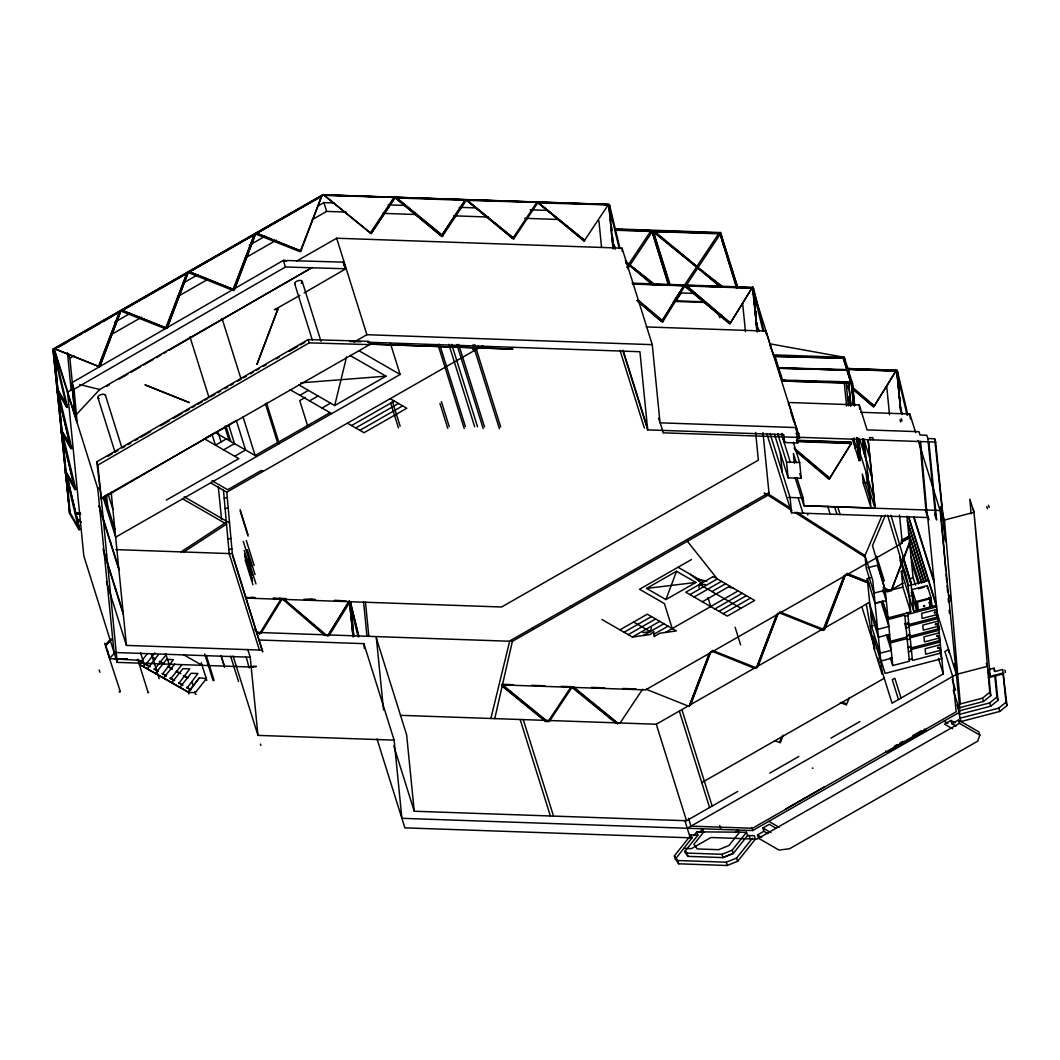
<?xml version="1.0" encoding="UTF-8"?>
<svg xmlns="http://www.w3.org/2000/svg" width="1060" height="1060" viewBox="0 0 1060 1060"><rect width="100%" height="100%" fill="white"/><g stroke="black" fill="none" stroke-linecap="round" stroke-linejoin="round"><path stroke-width="1.5" d="M788.587 404.893L788.613 402.495L859.262 404.96L867.08 429.896L918.967 431.698L920 434.998L926.798 435.236L927.831 438.535L935.609 516.697M796.404 429.83L796.431 427.432M194.815 691.676L195.278 692.67L188.932 692.458M797.796 437.409L797.65 438.31L799.637 438.376L788.613 402.495M698.845 587.797L699.494 584.391L705.284 584.497M494.755 718.614L512.377 641.34L769.136 494.49L789.965 507.767M298.721 384.807L334.695 405.543L346.567 356.889M490.873 718.481L509.661 641.234M642.85 632.621L650.217 631.601L651.463 627.692M665.932 599.576L676.518 571.287L695.89 582.443L665.932 599.576L646.56 588.419L676.518 571.287M952.622 728.763L944.513 724.099L950.926 720.429L951.96 723.728L958.386 720.058L978.857 731.851L979.89 735.15L977.611 741.205L789.554 848.769L778.981 850.054L758.51 838.248L757.476 834.962L763.889 831.279L767.97 833.637M186.891 687.383L190.707 689.543M98.474 366.296L119.793 311.309L98.885 366.535L54.404 348.7L98.885 366.535M165.81 327.779L187.13 272.791L166.221 328.017L121.741 310.183L166.221 328.017M233.147 289.274L254.466 234.286L233.571 289.512L189.091 271.678L233.571 289.512M300.483 250.756L321.803 195.769L300.907 250.995L256.427 233.16L300.907 250.995M689.119 706.49L709.431 652.801M689.715 704.966L709.842 653.039M690.087 705.046L710.2 653.159M690.497 705.284L710.783 651.635M777.192 614.522L756.456 667.986L776.768 614.283M757.423 666.528L778.133 613.117L757.834 666.767M781.843 736.395L779.471 742.503L774.913 740.675M823.381 629.229L844.104 575.765M844.529 576.004L823.805 629.468L779.736 611.872M780.266 742.808L783.221 735.189M824.176 629.547L845.469 574.613L824.587 629.786M849.179 697.878L846.808 703.986L842.249 702.171M891.142 590.95L910.262 540.308M891.738 589.426L901.212 564.993M902.391 561.933L909.493 543.608M885.391 515.173L872.512 545.582L885.246 590.195L888.002 617.914L910.699 612.004L907.691 581.728L887.591 515.213M881.655 516.379L864.987 555.572L866.232 568.16L874.049 593.096L885.246 590.195L877.428 565.258L867.835 567.749M897.224 370.815L896.429 370.364L896.813 371.954L896.68 370.695M120.323 691.584L119.382 691.769L120.323 691.584L109.736 659.254M194.828 692.657L195.278 692.67M255.778 630.726L259.528 633.787L281.205 598.648L273.096 598.37M260.866 633.509L281.642 599.827M328.149 635.165L348.965 601.417M327.633 636.133L349.31 600.98M328.958 635.841L350.091 601.722L358.876 636.676M662.076 320.968L684.084 285.405L662.076 320.968L637.404 300.165M662.884 321.644L684.508 286.584M730.486 322.902L752.149 287.777L730.141 323.34L686.098 285.471L730.486 322.902L729.744 323.976L685.422 286.611L730.088 323.538M756.933 331.979L753.024 287.366L632.144 283.152M797.014 441.145L851.485 443.08L829.49 478.617L794.973 449.493M853.141 388.596L874.103 406.285L896.097 370.748L848.225 369.052M795.861 451.229L829.092 479.266L851.485 443.08M874.103 406.285L896.097 370.748M370.337 232.909L393.975 197.385L324.294 195.411L370.337 232.909L324.294 195.411M441.742 235.399L465.393 199.876L441.742 235.399L396.056 197.465L442.1 234.962M442.563 236.062L465.843 201.016M513.159 237.89L536.797 202.367L467.115 200.393L513.159 237.89L467.115 200.393M513.981 238.553L537.248 203.507M584.563 240.381L608.215 204.858L538.533 202.884L584.563 240.381L538.533 202.884M626.725 267.319L628.54 264.589L626.01 262.535M615.264 229.556L650.972 230.802L628.818 264.086L625.36 260.561M627.6 268.776L629.773 265.596L653.742 285.113M668.767 284.822L652.165 231.848L630.051 265.093L654.338 284.159M674.796 299.768L679.367 292.891L694.379 293.421M683.885 286.067L696.579 266.961L653.53 231.901L696.579 266.961M672.914 246.967L696.844 266.457L719.011 233.173L653.742 231.345M675.644 301.265L681.222 292.957M686.456 285.074L697.811 267.968L720.508 286.465M737.124 288.505L720.204 234.22L698.076 267.464L722.377 286.531M549.292 721.542L571.671 687.834M619.875 723.357L642.625 689.185M610.348 212.026L609.526 204.699L323.115 194.934L609.116 204.461L322.651 194.762L53 349.191L69.708 513.424L58.194 392.611M442.152 236.698L442.921 235.625M147.261 653.821L139.178 663.971L138.012 660.234L141.272 661.784M155.012 652.867L145.763 664.501L150.07 666.528M147.353 668.608L158.391 654.749M154.362 669.509L165.4 655.65M155.542 673.246L166.579 659.386L173.376 659.625L162.551 674.133M169.64 665.561L165.546 653.543M163.717 677.87L174.754 664.024M513.557 239.189L514.325 238.116M170.726 678.771L181.763 664.911M171.906 682.508L182.943 668.661L189.74 668.886L178.915 683.408M180.081 687.145L191.118 673.285L197.928 673.524L187.09 688.046M201.281 662.765L206.104 678.161C206.382 680.056 205.428 677.79 199.306 677.923L188.269 691.783L188.958 693.982M206.104 678.161L205.733 678.069M195.504 692.379L206.077 679.115M281.205 598.648L284.146 599.178M282.887 599.417L324.426 635.139M238.54 681.474L230.63 656.233M650.972 230.802L614.919 229.994M652.165 231.848L668.144 284.371M628.54 264.589L625.665 262.973M629.773 265.596L652.245 284.623M719.011 233.173L655.358 231.398M720.204 234.22L736.673 288.333M696.844 266.457L654.086 230.908M697.811 267.968L720.283 286.995M662.487 322.293L663.229 321.206M757.065 331.065L753.024 287.366M851.524 382.806L782.121 380.99L851.061 383.389L843.813 358.187L774.409 356.359L777.987 367.793L846.927 370.205L847.39 369.622L777.987 367.793M778.133 368.231L847.536 370.059L778.133 368.231L781.843 380.116L785.129 380.222M781.843 380.116L851.26 381.931L850.796 382.514L852.213 382.488L854.439 404.827M570.863 687.132L547.927 721.78L501.883 684.283M753.369 287.936L752.414 287.485L773.84 356.438L843.813 358.187M799.505 438.376L799.531 437.316L935.675 442.073L945.56 541.607L934.642 438.774L927.831 438.535M674.346 855.897L677.658 860.508L726.299 862.204L727.332 865.503L678.692 863.807L675.379 859.196L674.346 855.897L691.067 834.909L697.878 835.134L696.844 831.848L746.518 832.232L747.552 835.532L733.268 853.459L722.986 857.593L687.953 856.374L684.641 851.763L697.878 835.134M691.067 834.909L691.995 837.877L675.379 859.196M693.783 835.678L696.844 831.848L703.641 832.087L702.608 828.788L699.679 832.458M703.641 832.087L693.889 844.33L697.202 848.941L718.64 849.683L728.922 845.549L739.429 832.365L737.641 830.006L735.693 832.458M685.263 850.769L686.92 853.075L721.953 854.294L732.235 850.16L746.518 832.232M726.299 862.204L736.594 858.07L752.388 838.248M807.813 514.948L807.667 513.875M943.453 520.314L973.981 512.298L969.847 499.101L971.106 513.861M144.12 665.243L144.584 664.66M110.955 638.743L105.496 644.665L109.657 658.286L115.09 652.43M105.775 645.54L111.234 639.63M105.655 645.514L111.141 639.604M169.242 350.158L312.157 267.504L99.706 389.497L74.889 416.156L71.974 382.66L283.351 260.402L343.837 262.165L345.904 268.763L304.167 292.904M959.34 704.185L982.501 698.169L989.749 692.273L973.981 512.298L990.279 676.307L988.212 669.708L990.782 695.572L983.534 701.455L958.081 708.08L960.837 721.569L999.752 711.446L1007 705.562L1002.707 669.509L995.075 671.483L994.042 668.184L989.669 669.324M958.386 711.061L989.669 702.926L996.917 697.043L994.837 676.2M959.419 714.361L990.702 706.225L997.95 700.342L995.552 676.293M959.803 718.269L998.719 708.146L1005.966 702.263L1003.197 674.412M251.14 666.713C266.206 666.236 243.641 666.422 253.181 667.111L117.17 662.367L101.323 499.008L106.384 495.205L101.243 498.253M181.008 551.889L224.852 523.163M183.817 551.982L226.535 524.117L182.545 498.783M663.216 432.825L799.412 437.462M106.159 495.365L369.675 344.619L368.642 341.32L308.168 339.558L96.778 461.815L101.323 499.008L234.83 421.31M55.027 360.426L57.876 389.974L53.768 348.992L77.194 422.913L74.041 389.258L285.418 267.001L345.904 268.763M106.477 386.463L109.339 384.807M119.316 379.029L127.876 374.087M130.724 372.431L140.715 366.654M143.564 365.011L153.554 359.234M156.403 357.591L160.683 355.113M163.531 353.457L166.38 351.814M343.413 262.416L345.481 269.015L343.082 262.085M299.901 295.369L274.553 309.719L275.68 309.374M107.921 456.264L112.201 453.786M115.05 452.143L117.912 450.487M122.191 448.009L125.04 446.366M127.889 444.71L130.751 443.067M135.031 440.589L137.88 438.933M140.728 437.29L150.719 431.513M160.709 425.736L169.269 420.78M173.548 418.316L182.108 413.36M184.957 411.704L189.236 409.24M192.085 407.583L194.947 405.927M197.796 404.284L202.076 401.806M204.924 400.163L207.786 398.507M210.635 396.851L214.915 394.386M217.777 392.73L220.626 391.087M224.906 388.609L227.754 386.953M230.616 385.31L233.465 383.654M237.745 381.176L240.594 379.533M243.456 377.877L246.304 376.234M250.584 373.756L253.433 372.1M256.295 370.457L259.144 368.8M263.423 366.323L266.272 364.68M276.262 358.903L279.111 357.246M289.102 351.469L297.661 346.527M300.51 344.871L304.79 342.393M101.323 499.008L97.811 465.115L309.202 342.857L369.675 344.619M58.751 347.031L68.754 341.28M71.616 339.637L75.896 337.173M78.758 335.53L81.62 333.887M84.482 332.244L100.197 323.207M103.058 321.564L113.062 315.814M115.911 314.171L323.128 195.04M902.126 540.043L909.268 535.936M53.702 349.058L323.856 194.51M54.828 348.939L120.204 311.547M122.165 310.421L187.54 273.029M189.502 271.916L254.877 234.525M256.838 233.399L322.227 196.007M114.453 322.373L130.234 313.349M183.314 282.993L197.65 274.792M249.285 245.257L265.066 236.234M318.132 205.892L323.87 202.606L333.781 202.95M72.663 386.224L69.88 358.24L74.187 355.789M111.472 334.456L141.603 317.231M177.457 296.721L207.575 279.482M244.873 258.163L276.435 240.117M312.289 219.606L326.626 211.404L346.434 212.093M117.17 662.367L83.833 555.983L67.548 392.134L73.259 388.874M296.681 261.091L336.656 238.222L622.034 248.173L652.271 344.659L660.035 422.821L796.179 427.564L797.716 442.987L784.612 442.524L782.174 434.733M960.108 711.922L752.719 830.537L401.886 818.307L394.121 740.132L257.977 735.388L250.213 657.213L114.056 652.47L97.785 488.62L100.514 487.057M354.04 342.049L366.892 334.708L652.271 344.659M213.908 433.315L204.368 438.774L238.818 458.635L166.314 500.095M299.848 395.287L308.407 390.398M226.35 438.919L215.432 445.16L212.026 434.269M305.346 397.367L299.741 400.587L307.546 425.51L309.215 426.478M223.594 449.864L234.512 443.623L228.655 424.941M309.533 400.865L318.093 395.976M234.671 456.237L245.576 449.996L236.314 420.436M321.988 408.047L330.548 403.144M334.695 405.543L386.052 376.167L350.171 355.498M330.018 412.671L255.129 455.495L242.939 416.593M390.385 343.347L400.137 374.471L115.659 537.168L103.469 498.266M478.431 346.315L472.8 349.535L474.456 350.489M210.595 482.83L226.774 492.158L482.856 345.692M351.549 425.55L394.346 401.077M355.709 427.935L398.494 403.462M359.857 430.333L402.654 405.861M509.237 641.221L768.951 492.688M691.531 559.521L639.524 589.267L664.421 603.617L672.239 628.553M619.914 629.865L647.302 614.191L676.359 630.938L659.863 633.231L654.02 636.57L653.702 631.455L650.403 634.476L632.37 637.033L601.921 619.49M624.062 632.25L651.463 616.589M689.954 594.607L717.342 578.945L687.37 541.249M628.222 634.649L655.61 618.974M694.101 597.005L721.489 581.331M632.37 637.033L659.757 621.372M711.949 591.559L725.636 583.729M643.367 635.51L663.904 623.757M702.396 601.788L729.797 586.127M653.874 634.264L668.065 626.155M665.362 632.462L738.091 590.91M714.824 608.943L742.212 593.282M718.971 611.328L746.359 595.667M723.132 613.727L750.52 598.065M901.424 541.289L910.023 536.373M901.835 541.527L910.434 536.612M902.087 541.422L910.619 536.545M901.093 542.468L909.612 537.592M899.503 515.081L902.285 543.064L645.527 689.901L501.963 684.906M400.442 715.328L656.286 724.245L869.24 602.464L871.929 617.9M887.604 591.957L903.146 583.066M910.222 579.025L913.044 577.408L906.962 516.193M701.76 782.611L884.239 678.254M393.75 745.882L414.235 811.231L686.522 820.731L737.747 791.436M769.851 773.071L798.856 756.482M830.947 738.131L859.951 721.542M925.301 509.767L927.738 517.545L943.281 673.882L892.056 703.191L880.343 665.812M687.264 828.258L956.372 674.332L936.378 610.52M894.309 746.213L897.158 744.584M900.006 742.954L902.868 741.324M912.846 735.613L921.405 730.711M785.526 809.072L824.031 787.05M763.889 831.279L762.856 827.992L769.282 824.322L776.039 828.204M979.89 735.15L959.419 723.344L756.999 839.122L710.915 837.519L691.398 848.676L683.965 848.411M722.788 857.593L733.374 853.326M727.147 865.503L737.72 861.237M870.3 626.698L873.268 625.612M615.091 248.173L612.72 243.84L608.957 205.905L609.725 205.706L619.941 248.318M612.72 243.84L613.488 243.641M613.038 245.403L613.793 245.204L614.562 248.358M720.045 234.326L720.8 234.127L723.834 246.887M720.31 234.843L721.078 234.644L723.728 245.787M66.541 406.417L67.31 406.218L53.954 350.025L53.199 350.224L66.541 406.417L57.147 390.027L57.916 389.828L67.31 406.218M62.103 432.029L61.347 432.228L74.704 488.421L75.459 488.223L66.064 471.833L65.296 472.031L74.704 488.421M70.622 447.413L71.391 447.214L61.997 430.837L61.228 431.036L70.622 447.413L57.266 391.219L58.167 390.849L67.548 407.225L66.78 407.424L57.399 391.047M71.033 448.711L71.788 448.512M763.849 331.237L753.633 288.625L752.865 288.823L763.094 331.435M66.184 473.025L65.415 473.224L78.944 529.708L79.699 529.51L66.369 473.369L65.601 473.568M75.101 489.72L75.869 489.521M757.516 327.712L756.747 327.911L757.701 331.462M756.946 328.322L757.715 328.123L758.47 331.263M78.771 529.417L79.54 529.218L66.568 474.628M850.796 382.514L847.072 370.642L848.49 370.616M851.061 383.389L852.492 383.362L844.767 358.731L843.76 358.995L847.337 370.43L848.358 370.165L848.967 375.399M902.298 414.301L900.735 411.572L896.787 371.755L897.542 371.557L907.85 414.91M853.446 392.942L852.426 393.207L851.471 383.627M852.916 395.3C854.837 422.953 851.564 373.041 853.538 403.052M850.253 405.874L847.563 397.301L848.583 397.036M848.411 405.808L847.616 397.831L848.636 397.566M854.387 402.508L854.201 405.834M784.241 439.118L783.472 439.317L781.843 434.083M784.201 441.636L784.97 441.437M900.735 411.572L901.503 411.373L901.185 408.179M900.987 412.592L901.755 412.393M900.854 412.764L901.623 412.565M901.04 413.108L901.795 412.91M793.437 457.907L794.192 457.708L793.675 458.914M857.408 441.874L857.593 438.522M857.726 443.703L859.13 460.755L860.15 460.49L857.951 438.363M852.319 438.986L854.996 447.558L856.016 447.293L855.698 444.1M857.818 438.867L859.872 459.616L858.865 459.881L855.142 447.996L856.162 447.731M858.189 451.176L859.196 450.911M858.348 451.454L857.99 442.524L858.269 451.785M353.059 636.57L349.601 601.802L350.37 601.603L358.704 636.318M908.327 516.617L928.798 581.94L928.653 580.376L908.102 585.783L900.284 560.846L903.332 560.051L903.027 556.911L910.831 581.834L913.76 611.209L916.754 610.428L915.893 601.643L912.103 589.545L927.275 585.61L931.064 597.694L931.926 606.492L936.457 605.313L908.658 516.604M874.633 603.233L881.032 601.563L888.85 626.5L877.654 629.415L869.836 604.478L867.265 578.588L870.459 577.753M910.699 612.004L902.895 587.068L901.318 571.26L904.365 570.466L905.836 575.143M883.205 592.182L902.895 587.068M918.251 588.75L924.307 587.174M909.135 596.197L912.183 595.402L911.202 592.288M915.893 601.643L931.064 597.694M923.472 606.24L924.89 605.87M918.291 610.03L930.402 606.89L929.607 598.874L917.496 602.027L918.291 610.03L915.442 600.967M890.321 641.353L888.147 619.477L904.803 615.144L906.976 637.02L890.321 641.353L888.373 635.112M904.922 616.31L907.969 615.515L906.989 612.402M936.868 609.407L921.604 613.382L922.107 618.457L937.371 614.495M934.178 612.667L935.582 612.296M905.69 624.128L908.751 623.333M937.331 624.075L938.789 628.752L910.023 636.225L909.016 626.062L937.782 618.59L936.324 613.912M938.034 621.133L922.77 625.095L923.273 630.183L938.537 626.208M889.631 634.317L878.422 637.232L870.618 612.296L872.208 628.302L880.025 653.238L891.221 650.337L886.332 634.741M935.238 624.486L936.656 624.115M906.856 635.841L909.904 635.059M892.732 665.561L890.479 642.903L907.121 638.584L909.374 661.241L892.732 665.561L890.294 657.77M938.497 635.788L939.955 640.465L911.189 647.938L910.182 637.789L938.948 630.316L937.477 625.639M939.2 632.846L923.936 636.822L924.439 641.896L939.703 637.921M936.709 636.172L938.113 635.801M908.022 647.567L911.07 646.772M939.73 648.296L941.201 652.96L912.435 660.446L911.348 649.502L940.114 642.029L938.643 637.351M908.447 651.86L911.507 651.065L910.037 646.388M940.379 644.758L925.115 648.733L925.658 654.206L940.922 650.231M891.99 658.141L880.794 661.056L872.976 636.119L874.288 649.276L882.106 674.2L872.791 580.509L864.987 555.572L796.908 512.192M937.636 647.978L939.041 647.62M909.228 659.678L912.276 658.883M1003.74 672.808L988.49 676.77L988.582 677.684L1003.833 673.709M224.19 498.253L227.251 497.471M225.131 508.694L228.191 507.899M227.887 539.142L230.934 538.361M228.827 549.583L231.888 548.802M646.56 588.419L695.89 582.443M300.775 382.845L386.052 376.167M349.866 341.505L361.221 341.717M395.711 197.902L465.035 200.314M388.238 204.845L404.734 205.428M459.192 207.323L475.701 207.893M530.159 209.8L548.312 210.423M382.74 213.352L417.388 214.557M453.693 215.829L488.355 217.035M524.66 218.307L559.309 219.513M614.8 228.881L720.508 232.564L737.628 287.207M614.76 229.331L650.906 230.59M654.908 230.735L718.985 232.961L719.25 233.849L654.02 231.57L657.796 234.644M615.754 230.232L651.184 231.477M632.886 283.616L752.679 287.803M632.807 283.775L752.56 287.949M632.542 284.053L683.74 285.842M685.74 285.909L751.805 288.214M676.002 300.828L703.588 301.782M673.338 301.385L706.357 302.537M742.676 303.809L745.458 331.594M646.202 326.917L765.943 331.091L798.935 436.362M773.694 354.875L844.449 357.339L844.767 360.599M367.634 342.221L639.922 351.721L647.687 429.883L783.83 434.626L784.612 442.524M847.139 368.496L896.747 370.258L898.337 379.52M847.019 368.562L896.959 370.351L900.894 413.334M847.881 369.49L895.74 371.185M794.987 380.567L816.319 381.308M826.164 381.653L845.867 382.342M860.654 412.287L909.851 414.009L915.707 432.679M796.033 433.54L799.28 433.659M796.736 440.271L851.206 442.205L796.391 440.708M796.669 441.583L851.14 443.517M777.762 434.017L786.56 462.054L799.651 462.518L801.228 478.312L788.123 477.848L774.462 434.255M870.128 498.955L862.323 474.019L863.211 482.989L867.133 483.135L874.951 508.058L803.944 505.739L795.172 477.729M788.388 497.471L803.162 497.842L803.944 505.739L940.087 510.483L959.803 708.822M766.738 433.474L791.595 512.801L927.738 517.545M75.22 513.027L80.136 513.199L75.22 513.027M74.982 513.159L79.897 513.332M76.161 513.636L79.54 513.848M75.816 514.073L80.759 514.246M115.752 549.61L232.326 553.678L262.734 651.953L232.498 555.48M304.697 599.457L314.608 599.801M334.443 600.477L345.997 600.874L334.562 600.517M245.43 597.403L255.182 597.866M273.029 598.37L286.014 598.82M303.73 599.443L315.098 599.841M245.867 598.078L501.618 606.996L758.364 460.146L755.608 432.4M256.493 632.409L512.377 641.34M258.905 639.988L363.885 643.645L394.121 740.132M106.424 581.609L126.418 645.408L262.562 650.151M114.811 658.777L127.69 659.227M503.526 684.336L513.438 684.68M531.59 685.317L544.8 685.78M561.31 686.35L573.831 686.801M591.453 687.397L604.664 687.861M622.816 688.496L636.026 688.96M156.562 673.935L155.582 673.378M164.75 678.559L139.84 664.646L188.468 692.445L199.306 677.923M172.926 683.197L171.945 682.64M181.114 687.834L180.12 687.278M147.684 692.538L148.585 692.564M195.305 694.194L196.206 694.234M812.291 768.129L813.02 768.155M747.552 835.532L754.362 835.77L755.396 839.069L737.628 861.369L736.594 858.07M691.995 837.877L404.88 827.86L377.016 738.939M896.469 370.934L847.324 369.145L896.429 370.364L897.542 371.557L898.363 379.798M251.366 597.31L254.652 597.429M279.257 598.357L285.829 598.608M307.161 599.404L315.363 599.721M310.262 599.404L315.165 599.602M310.673 599.457L315.509 599.655M114.785 658.803L127.584 659.36M844.449 357.339L770.249 343.877L770.726 348.767M286.544 261.184L283.351 260.402L285.418 267.001M79.672 384.555L99.706 389.497M698.805 579.21L706.781 581.331M729.147 587.24L733.944 588.512M233.187 290.493L189.17 272.91M847.072 573.367L868.352 581.861M883.126 587.677L890.731 590.712M869.094 583.212L846.317 574.122L867.994 582.841M884.279 589.267L888.823 591.096M884.689 589.506L889.247 591.334M823.421 630.448L779.405 612.879M712.399 650.389L756.045 667.747M711.644 651.145L754.561 668.356M840.355 702.542L846.437 704.966M646.163 689.265L688.708 706.251M753.633 288.625L752.414 287.485L757.304 331.051M287.035 282.026L286.187 282.517M138.343 659.876L142.159 662.049M154.164 668.847L158.258 671.165M162.339 673.484L166.433 675.79M170.527 678.108L174.622 680.427M178.703 682.746L182.797 685.065M145.525 664.196L149.884 666.66M154.256 669.138L158.072 671.298M162.273 673.67L166.248 675.935M169.891 678.095L174.436 680.573M178.636 682.945L182.611 685.197M186.441 687.37L190.707 689.795M164.061 678.175L188.309 691.915M183.208 654.537L201.519 664.951M745.842 505.898L747.512 506.852M300.113 251.737L256.507 234.393M707.338 527.92L708.994 528.887M358.717 350.595L400.137 374.471M950.926 720.429L955.007 722.774M390.199 398.679L406.801 408.246L364.004 432.718L347.402 423.152M951.96 723.728L956.04 726.073M678.029 567.246L702.939 581.596M944.036 721.118L947.905 723.344M699.494 584.391L740.966 608.281M924.267 729.081L926.334 730.274L887.829 752.308L885.749 751.103M290.162 389.709L331.674 413.625M165.426 328.759L121.82 311.428M633.615 622.021L650.217 631.601M570.518 606.174L572.188 607.128M215.273 432.533L256.785 456.449M263.145 471.342L261.476 470.388L227.675 489.72L211.973 480.683M532.014 628.196L533.67 629.163M768.805 821.341L779.126 827.29M762.856 827.992L771.017 832.683M184.148 496.756L229.543 522.911M757.476 834.962L761.57 837.321M152.507 657.147L155.33 658.803M159.57 661.281L163.823 663.759M168.063 666.236L172.303 668.714M176.543 671.205L180.783 673.683M185.036 676.161L187.858 677.817M152.243 657.571L155.078 659.227M159.318 661.705L163.558 664.183M167.811 666.674L172.051 669.151M176.291 671.629L179.114 673.285M183.367 675.763L187.607 678.241M791.899 510.469L764.273 492.847L765.439 496.597M794.669 512.232L865.132 557.136M690.484 574.414L701.853 583.49M660.314 236.698L664.09 239.785M700.607 269.531L703.138 271.599M706.94 274.686L709.471 276.753M713.274 279.84L722.138 287.061M633.84 268.193L652.827 283.656M618.059 723.225L573.288 686.774L572.572 687.874L616.019 723.251M572.943 687.211L617.702 723.662M572.917 687.437L617.635 723.847M501.539 684.72L546.298 721.171M501.512 684.946L546.231 721.37M502.44 686.416L545.887 721.807M637.749 299.728L662.42 320.531M637.391 300.404L661.678 321.604L637.047 300.841M326.4 635.086L283.219 598.715L326.003 635.735M254.599 629.64L259.528 633.787M77.367 518.658L81.077 521.785M77.022 519.108L80.719 522.222M852.253 387.125L874.447 405.848M853.128 388.834L873.705 406.934L852.783 389.272M794.099 448.022L829.847 478.179M794.987 449.745L829.45 478.828M79.54 529.218L70.145 512.841L69.377 513.04L78.944 529.708M249.391 667.191C249.59 671.073 247.006 658.71 245.946 656.935M759.238 330.481L757.662 327.593L756.893 327.792L758.47 330.68M759.013 331.078L756.641 326.758L757.396 326.56L757.092 323.393M615.33 247.563L613.753 244.674L612.985 244.873L615.356 249.193M988.45 505.223L989.139 507.422M986.754 506.6L987.443 508.8M973.199 509.184L973.888 511.384M934.642 438.774L935.675 442.073M1004.84 670.145L1005.529 672.345M1005.966 702.263L1007 705.562M918.146 440.457L940.087 510.483M986.25 663.481L987.178 666.409L957.657 674.081L960.36 703.919M996.917 697.043L997.95 700.342M998.719 708.146L999.752 711.446M934.576 513.398L936.642 519.996L928.865 441.834M989.749 692.273L990.782 695.572M901.305 418.74L901.994 420.939M989.669 702.926L990.702 706.225M900.059 419.747L900.748 421.946M929.01 519.758L925.91 509.833L919.828 441.464M982.501 698.169L983.534 701.455M951.257 601.378L949.853 595.15L951.217 600.861M914.038 517.042L934.032 580.853M913.733 517.293L934.218 582.655M929.289 583.49L936.616 606.876L907.85 614.35L908.857 624.512L937.623 617.026L936.656 613.912M954.437 663.825L957.657 674.081L944.46 519.97L940.326 506.786L945.798 570.717M907.387 520.553L926.4 581.211M907.546 522.116L926.069 581.211M937.795 623.492L939.703 629.587M908.553 532.266L924.161 582.033M929.09 597.416L931.926 606.492M908.712 533.829L923.817 582.046M928.984 602.345L930.402 606.89M909.719 543.979L921.908 582.867M952.238 679.5L955.603 690.272M909.878 545.542L921.577 582.881M953.271 690.1L959.128 708.809M910.964 556.487L919.245 582.92M957.047 704.781L958.081 708.08M873.466 439.9L872.778 437.7L869.597 437.594L870.287 439.794M911.534 562.211L918.357 583.994M939.809 652.457L941.77 658.697L885.113 673.418L880.82 659.717M958.386 720.058L959.419 723.344M901.358 540.136L902.285 543.064M913.044 577.408L915.482 585.186M938.405 658.326L943.281 673.882M847.47 370.881L851.193 382.753L853.419 405.092M843.349 358.77L846.927 370.205M910.924 582.735L890.943 515.266M903.332 560.051L911.149 584.987M863.715 438.88L870.061 459.126M916.754 610.428L912.965 598.343L912.103 589.545M847.616 397.831L849.855 404.973M871.956 477.981L864.152 453.044L862.721 438.853L864.138 452.885M901.318 571.26L913.76 611.209M859.885 439.794L866.232 460.053M858.732 438.27L860.336 454.038L868.14 478.961L864.297 441.066M873.943 497.962L866.139 473.038L867.133 483.135M858.944 456.648L860.15 460.49M908.036 622.949L909.016 626.062M907.665 622.564L909.135 627.242L906.075 628.037L904.617 623.359M863.211 482.989L871.029 507.925L867.504 472.522M909.202 634.675L910.182 637.789M908.831 634.291L910.301 638.955L907.241 639.75L906.274 636.636M910.368 646.388L911.348 649.502M876.501 555.983L884.318 580.92M882.861 589.691L886.279 600.609L875.083 603.511L867.265 578.588M882.622 600.768L888.002 617.914M882.291 600.768L888.147 619.477M888.042 635.112L890.479 642.903M901.04 698.05L894.839 678.254L892.268 679.725L898.469 699.507M837.678 506.707L840.116 514.497M834.498 506.481L836.976 514.378M861.82 606.704L874.977 648.693M877.905 658.035L879.363 662.699M827.701 506.243L830.165 514.14M774.873 355.776L782.585 380.408M790.548 411.121L793.966 422.039M796.736 439.874L797.716 442.987M793.304 442.258L799.651 462.518M796.338 462.73L793.41 453.375L794.377 463.141M799.757 473.634L801.228 478.312M720.349 232.564L737.667 287.618M796.815 477.583L803.162 497.842M781.512 434.15L790.296 462.16M798.114 497.802L802.937 513.199M770.063 433.567L790.071 497.378L791.595 512.801M720.349 314.489L721.038 316.688M719.104 315.496L719.793 317.695M653.53 231.901L670.132 284.875M653.675 233.915L669.006 282.848M735.097 627.242L740.609 644.825M658.578 418.157L659.545 421.27M660.168 422.821L663.268 432.718M707.961 597.628L710.756 606.532M623.121 350.317L647.514 428.121M622.816 350.529L647.687 429.883M619.994 350.29L644.374 428.094M751.739 827.423L752.719 830.537M749.155 835.585L750.188 838.884M732.235 850.16L733.268 853.459M719.713 825.515L720.707 828.668M681.898 709.604L712.135 806.077M679.341 711.074L709.577 807.548M721.953 854.294L722.986 857.593M688.523 818.346L690.974 826.137L752.494 828.271L956.186 711.79L952.675 676.452L944.857 651.529L948.567 649.409L948.885 652.668M656.286 724.245L686.522 820.731M684.826 820.453L690.259 837.811M686.92 853.075L687.953 856.374M677.658 860.508L678.692 863.807M474.84 344.5L500.678 426.968M473.065 344.699L499.406 428.73M458.635 344.367L484.486 426.849M456.873 344.566L483.201 428.598M451.692 344.315L477.543 426.796M448.83 344.301L474.668 426.769M439.569 344.222L465.419 426.703M437.873 344.421L464.2 428.452M441.397 401.634L449.215 426.57M439.926 403.383L447.744 428.319M523.282 719.607L553.519 816.094M520.142 719.501L550.379 815.988M392.333 401.25L400.15 426.186M390.663 402.999L398.481 427.935M336.656 238.222L366.892 334.708M323.87 202.606L326.626 211.404M302.272 281.615L320.968 341.293M294.64 283.63L312.356 340.167M308.168 339.558L309.202 342.857M376.419 638.385L406.642 734.871L414.235 811.231M266.577 403.144L279.257 443.61L277.601 442.643L265.397 403.741M222.044 318.45L241.07 379.135M225.886 425.882L230.775 441.464M224.72 426.478L229.119 440.509M189.952 336.802L208.979 397.5M218.227 432.745L221.156 442.073M240.13 509.635L247.934 534.571M240.275 511.198L248.093 536.135M246.331 540.52L254.135 565.457M247.232 549.636L255.049 574.56M243.27 541.316L251.088 566.252M248.159 559.004L255.977 583.941M244.184 550.432L251.988 575.355M244.569 554.327L252.386 579.264M244.727 555.89L252.532 580.827M245.112 559.799L252.929 584.736M259.409 650.045L229.172 553.558L223.474 490.25M247.762 649.435L250.213 657.213M233.107 656.021L257.977 735.388M260.508 744.16L260.826 745.418M221.222 655.729L224.654 666.713M220.983 656.008L224.428 667.005M206.276 655.464L214.107 680.467M204.726 654.033L213.086 680.732M206.316 678.824L206.793 680.361M105.483 395.433L121.728 447.254M191.833 681.699L193.225 686.125M97.851 397.447L115.09 452.408M68.502 353.841L69.88 358.24M108.067 493.894L112.89 509.29M74.041 389.258L71.974 382.66L75.127 416.315M96.778 461.815L97.811 465.115M104.728 497.047L114.891 529.51M151.394 653.874L159.172 678.705M68.145 393.167L54.471 349.495L55.253 357.671M67.548 392.134L97.785 488.62M99.229 505.898L118.733 568.16M98.898 505.911L118.892 569.724M140.503 652.642L144.359 664.951M138.025 659.28L139.615 664.342M103.178 549.04L123.172 612.852M139.39 664.633L148.135 692.551M103.337 550.604L123.331 614.416M137.349 659.558L137.548 660.221L109.988 658.605M107.325 650.098L108.65 654.351M104.715 643.195L109.538 658.591M99.176 670.053L99.865 672.252M782.161 433.408L783.671 439.714L783.353 436.561M608.957 205.905L619.186 248.517M613.607 244.794L614.363 247.947M613.793 248.557L612.839 244.993L613.157 248.159M349.601 601.802L358.121 636.875M896.787 371.755L907.082 415.109M866.312 604.134L874.288 649.276M752.825 287.684L756.323 320.226M756.668 323.472L757.37 329.978M752.892 287.286L754.124 298.867M754.468 302.113L756.35 319.974M756.694 323.22L757.383 329.713M896.747 370.258L901.159 413.201M868.127 440.139L875.043 508.071L868.14 439.502M859.262 404.96L859.713 409.345M53 349.191L69.708 513.424M994.042 668.184L994.36 671.391M937.279 635.324L937.411 636.583M934.748 611.819L934.88 613.077M935.821 623.638L935.953 624.883M938.219 647.13L938.338 648.389M927.275 585.61L927.566 588.538M909.851 414.009L910.341 418.925M924.055 605.392L924.188 606.638M899.132 387.483L899.45 390.663M886.743 386.728L889.525 414.699M899.887 556.792L900.284 560.846M859.687 447.585L860.336 454.038M852.492 383.362L854.704 405.702M852.929 393.075L853.724 401.051M857.447 438.495L858.693 451.043M857.129 437.714L857.315 442.205L856.878 437.78M856.639 437.528L858.865 459.881M848.742 383.641L850.968 405.98M854.188 438.429L855.142 447.996M848.61 383.203L850.822 405.543M854.055 437.992L854.996 447.558M847.192 385.018L847.523 388.278M846.132 382.938L847.563 397.301M844.144 381.626L846.582 406.073M786.56 462.054L788.123 477.848M778.424 433.871L778.742 437.131M780.306 452.925L782.253 472.455M765.943 331.091L766.274 334.351M754.097 293.368L754.415 296.535M755.992 312.329L756.297 315.496M762.975 432.573L769.136 494.49M720.508 232.564L720.84 235.863M622.034 248.173L622.352 251.432M610.666 215.193L611.143 220.917M611.779 227.41L612.11 230.656M612.865 237.321L613.236 242.011M608.758 204.898L613.011 248.915M598.926 220.891L601.51 246.953M376.234 636.583L383.521 709.882M365.475 602.239L368.867 636.437M363.527 601.59L366.919 635.788M363.885 643.645L364.375 648.534M350.462 602.173L350.794 605.432M351.112 608.692L353.868 636.358M350.37 601.603L353.669 636.45M349.442 601.086L352.993 636.768M218.32 486.792L221.553 519.334M111.181 492.184L126.418 645.408M106.583 495.537L107.656 506.415M110.929 543.224L111.075 544.787M115.368 587.916L115.514 589.479M67.456 352.742L71.206 390.597M53.888 348.952L54.59 357.22M58.287 393.207L61.97 430.93M62.845 439.092L66.568 476.801M66.926 480.074L70.185 512.96M900.152 397.897L900.47 401.197M754.111 293.554L754.442 296.84M755.886 311.613L756.376 316.529M757.012 323.101L757.344 326.387M58.591 391.975L59.214 398.507M62.699 434.441L63.335 440.973M67.138 480.18L67.456 483.453M920.583 441.503L926.943 513.133M226.774 492.158L232.326 553.678M946.076 574.003L946.779 582.192M947.057 585.478L947.627 592.036M948.183 598.595L948.462 601.868M949.164 610.07L949.455 613.342M295.263 284.477A3.962 1.934 -17.4 0 1 296.084 281.615A3.962 1.934 -17.4 0 1 301.239 280.608A3.962 1.934 -17.4 0 1 301.318 283.285M99.136 398.52A3.962 1.934 -17.4 0 1 100.461 394.824A3.962 1.934 -17.4 0 1 105.417 395.963M120.549 311.68L99.666 366.853L120.549 311.68M187.898 273.162L167.016 328.335L187.898 273.162M255.235 234.644L234.353 289.817L255.235 234.644M277.892 309.043L256.997 364.269L277.892 309.043M394.426 198.525L371.159 233.584L394.426 198.525M395.685 198.127L441.331 236.022L395.685 198.127M467.089 200.618L512.735 238.513L467.089 200.618M538.506 203.109L584.153 241.004L538.506 203.109M713.181 576.547L685.793 592.222L727.279 616.112L754.667 600.45L713.181 576.547M58.22 391.365L57.452 391.564L70.795 447.704L71.55 447.519L58.22 391.365M62.235 431.857L61.48 432.056L70.861 448.42L71.63 448.221L62.235 431.857M62.288 432.374L61.52 432.573L74.862 488.713L75.631 488.514L62.288 432.374M66.316 472.853L65.548 473.051L74.929 489.415L75.697 489.23L66.316 472.853M512.695 349.098L369.874 344.116L512.695 349.098M189.236 402.535L145.18 384.939L189.236 402.535"/></g></svg>
